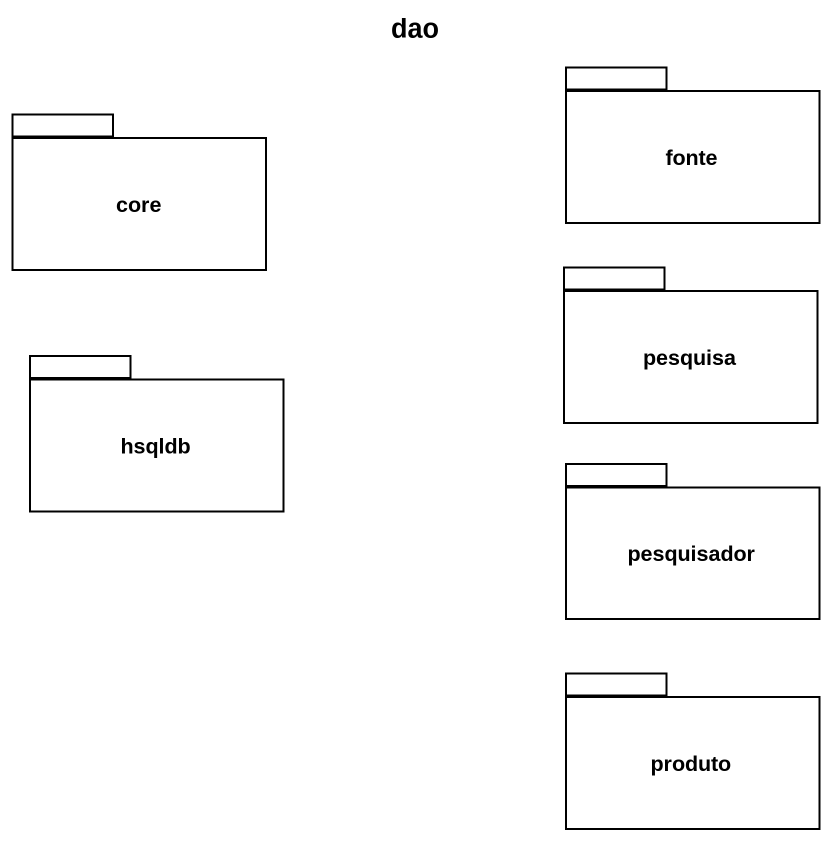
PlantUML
@startuml
title dao
package fonte {
}
package core {
}
package pesquisa {
}
package hsqldb {
}
package pesquisador {
}
package produto {
}
@enduml
